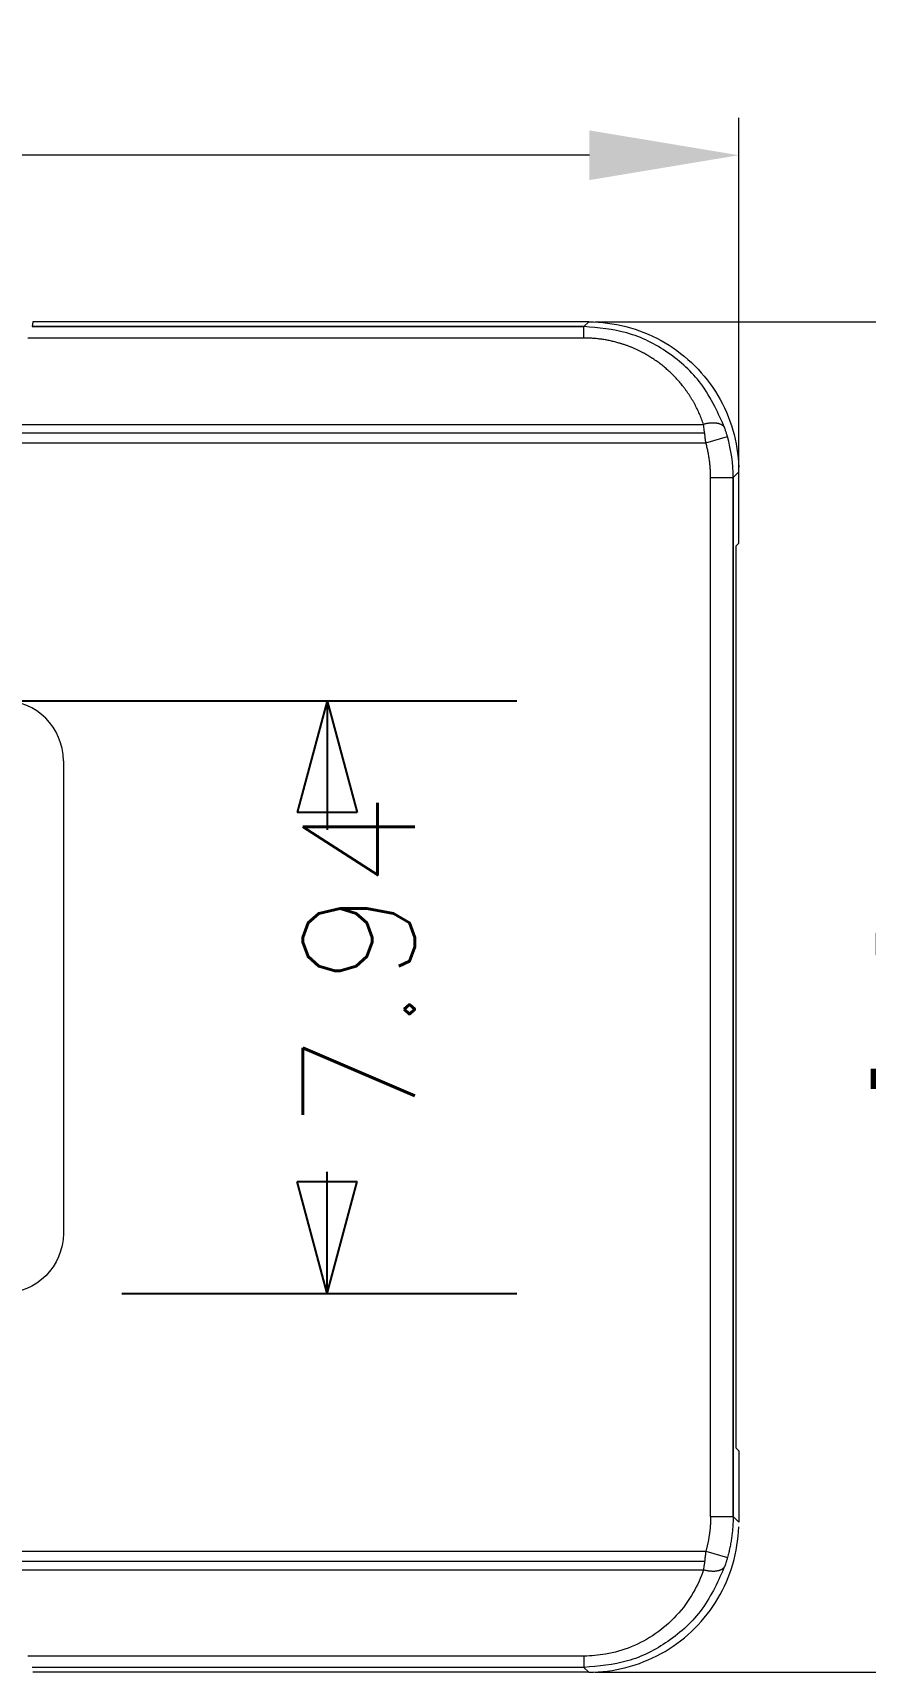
# Model space of a CAD drawing. Extents: x -778 to -614, y -2061 to -1833.
# Drawn here: x -713.15 to -702.01, y -2023.39 to -2001.43 of the extents above; entities that cross this region are included whole.
import ezdxf

# ---------------------------------------------------------------- set-up
doc = ezdxf.new("R2010")
doc.units = 0
doc.header["$MEASUREMENT"] = 0
doc.layers.add('3', color=7, linetype='Continuous')
doc.layers.add('TOP', color=7, linetype='Continuous')
doc.layers.add('dim', color=82, linetype='Continuous', lineweight=9)
doc.styles.add('helios', font='simplex.shx', dxfattribs={"bigfont": 'bigfont'})
doc.dimstyles.get("Standard").update_dxf_attribs({"dimtxt": 0.18, "dimasz": 0.18, "dimexe": 0.18, "dimexo": 0.0625, "dimgap": 0.09, "dimtad": 0, "dimtih": 1, "dimtoh": 1, "dimdec": 4, "dimzin": 0, "dimdsep": 46, "dimtxsty": 'Standard', "dimcen": 0.09, "dimadec": 0, "dimazin": 0, "dimtfac": 1, "dimtdec": 4, "dimtofl": 0, "dimtmove": 0, "dimatfit": 3, "dimfxl": 1, "dimtolj": 1, "dimtzin": 0, "dimarcsym": 0})

# ---------------------------------------------------------------- blocks, each defined once
blk = doc.blocks.new('_U6')
at = {"color": 92, "linetype": 'Continuous'}
for p, q in [((225.244, 128.677), (235.507, 128.677)), ((232.967, 128.677), (232.967, 126.945)), ((232.967, 120.737), (232.967, 122.365)), ((230.219, 120.737), (235.507, 120.737))]:
    blk.add_line(p, q, dxfattribs=at)
at = {"color": 92}
for p, q in [((232.967, 128.677, 232.967), (232.566, 127.177)), ((232.967, 128.677, 232.967), (233.369, 127.177)), ((233.369, 127.177), (232.566, 127.177)), ((232.967, 120.737, 232.967), (232.566, 122.237)), ((232.566, 122.237), (233.369, 122.237)), ((232.967, 120.737, 232.967), (233.369, 122.237))]:
    blk.add_line(p, q, dxfattribs=at)
at = {"layer": 'TOP', "color": 6, "linetype": 'Continuous', "insert": (234.142, 122.935), "char_height": 1.5, "attachment_point": 7, "rotation": 90, "line_spacing_factor": 0.903614, "style": 'helios'}
blk.add_mtext('\\W01.000;7.94', dxfattribs=at)
blk = doc.blocks.new('*D92')
at = {"layer": 'Defpoints', "color": 0, "linetype": 'Continuous', "lineweight": 0}
for p in [(-703.701, -2003.068), (-703.701, -2007.967), (-743.901, -2009.826)]:
    blk.add_point(p, dxfattribs=at)
at = {"layer": 'dim', "color": 0, "linetype": 'Continuous', "lineweight": 0}
for p, q in [((-743.901, -2009.327), (-743.901, -2002.568)), ((-703.701, -2007.468), (-703.701, -2002.568)), ((-741.901, -2003.068), (-727.842, -2003.068)), ((-705.701, -2003.068), (-719.759, -2003.068))]:
    blk.add_line(p, q, dxfattribs=at)
for points in [[(-741.901, -2002.735), (-741.901, -2003.401), (-743.901, -2003.068)], [(-705.701, -2002.735), (-705.701, -2003.401), (-703.701, -2003.068)]]:
    blk.add_solid(points, dxfattribs=at)
at = {"layer": 'dim', "color": 0, "linetype": 'Continuous', "lineweight": 0, "insert": (-723.801, -2003.068), "char_height": 2.5, "attachment_point": 5}
blk.add_mtext('\\A1;40.2', dxfattribs=at)
blk = doc.blocks.new('*D93')
at = {"layer": 'Defpoints', "color": 0, "linetype": 'Continuous', "lineweight": 0}
for p in [(-706.123, -2005.301), (-706.123, -2023.391), (-698.006, -2023.391)]:
    blk.add_point(p, dxfattribs=at)
at = {"layer": 'dim', "color": 0, "linetype": 'Continuous', "lineweight": 0}
for p, q in [((-705.623, -2005.301), (-697.507, -2005.301)), ((-698.006, -2007.301), (-698.006, -2012.596)), ((-698.006, -2021.391), (-698.006, -2016.095)), ((-705.623, -2023.391), (-697.507, -2023.391))]:
    blk.add_line(p, q, dxfattribs=at)
for points in [[(-698.34, -2007.301), (-697.673, -2007.301), (-698.006, -2005.301)], [(-698.34, -2021.391), (-697.673, -2021.391), (-698.006, -2023.391)]]:
    blk.add_solid(points, dxfattribs=at)
at = {"layer": 'dim', "color": 0, "linetype": 'Continuous', "lineweight": 0, "insert": (-698.006, -2014.346), "char_height": 2.5, "attachment_point": 5}
blk.add_mtext('\\A1;18.09', dxfattribs=at)

msp = doc.modelspace()

# ---------------------------------------------------------------- linework, layer by layer
at = {"layer": '3', "color": 18, "linetype": 'Continuous', "lineweight": 0}
for p, q in [((-713.155, -2005.301), (-713.164, -2005.364)), ((-705.774, -2005.364), (-713.164, -2005.364)), ((-705.774, -2005.367), (-713.164, -2005.367)), ((-705.774, -2005.364), (-705.71, -2005.301)), ((-705.774, -2005.517), (-713.221, -2005.517)), ((-737.617, -2006.673), (-704.173, -2006.673)), ((-737.617, -2006.92), (-704.142, -2006.92)), ((-737.594, -2006.788), (-704.158, -2006.788)), ((-704.078, -2021.305), (-704.078, -2007.386)), ((-703.781, -2007.386), (-703.781, -2021.305)), ((-703.776, -2007.386), (-703.701, -2007.31)), ((-703.776, -2007.386), (-703.776, -2021.305)), ((-703.776, -2021.305), (-703.701, -2021.381)), ((-737.617, -2021.771), (-704.142, -2021.771)), ((-737.594, -2021.903), (-704.158, -2021.903)), ((-737.617, -2022.018), (-704.173, -2022.018)), ((-705.774, -2023.174), (-713.221, -2023.174)), ((-713.164, -2023.324), (-705.774, -2023.324)), ((-705.774, -2023.327), (-713.164, -2023.327)), ((-705.774, -2023.327), (-705.71, -2023.391))]:
    msp.add_line(p, q, dxfattribs=at)
at = {"layer": '3', "color": 213, "linetype": 'Continuous', "lineweight": 0}
for p, q in [((-705.71, -2005.301), (-713.155, -2005.301)), ((-705.71, -2005.301), (-713.155, -2005.301)), ((-704.142, -2006.92), (-703.852, -2006.838)), ((-704.078, -2007.386), (-703.776, -2007.386)), ((-703.701, -2008.265), (-703.701, -2007.31)), ((-703.701, -2008.265), (-703.701, -2007.31)), ((-703.701, -2008.265), (-703.736, -2008.3)), ((-703.736, -2020.391), (-703.736, -2008.3)), ((-712.746, -2011.18), (-712.746, -2017.511)), ((-703.701, -2020.426), (-703.736, -2020.391)), ((-703.701, -2020.426), (-703.701, -2021.381)), ((-703.701, -2020.426), (-703.701, -2021.381)), ((-704.078, -2021.305), (-703.776, -2021.305)), ((-704.142, -2021.771), (-703.852, -2021.853)), ((-705.71, -2023.391), (-713.155, -2023.391)), ((-705.71, -2023.391), (-713.155, -2023.391))]:
    msp.add_line(p, q, dxfattribs=at)
for points in [[(-705.71, -2005.301, 0), (-705.647, -2005.302, 0), (-705.584, -2005.304, 0), (-705.521, -2005.309, 0), (-705.459, -2005.316, 0), (-705.396, -2005.325, 0), (-705.334, -2005.336, 0), (-705.272, -2005.349, 0), (-705.211, -2005.364, 0), (-705.15, -2005.38, 0), (-705.089, -2005.399, 0), (-705.03, -2005.419, 0), (-704.971, -2005.442, 0), (-704.912, -2005.466, 0), (-704.855, -2005.492, 0), (-704.798, -2005.52, 0), (-704.742, -2005.549, 0), (-704.687, -2005.58, 0), (-704.634, -2005.613, 0), (-704.581, -2005.648, 0), (-704.529, -2005.684, 0), (-704.479, -2005.722, 0), (-704.429, -2005.762, 0), (-704.381, -2005.803, 0), (-704.335, -2005.845, 0), (-704.289, -2005.889, 0), (-704.245, -2005.934, 0), (-704.203, -2005.981, 0), (-704.162, -2006.029, 0), (-704.122, -2006.078, 0), (-704.085, -2006.129, 0), (-704.048, -2006.181, 0), (-704.014, -2006.233, 0), (-703.981, -2006.287, 0), (-703.949, -2006.342, 0), (-703.92, -2006.398, 0), (-703.892, -2006.454, 0), (-703.866, -2006.512, 0), (-703.842, -2006.57, 0), (-703.82, -2006.629, 0), (-703.799, -2006.689, 0), (-703.781, -2006.749, 0), (-703.764, -2006.81, 0), (-703.749, -2006.872, 0), (-703.736, -2006.934, 0), (-703.725, -2006.996, 0), (-703.717, -2007.058, 0), (-703.71, -2007.121, 0), (-703.705, -2007.184, 0), (-703.702, -2007.247, 0)], [(-705.71, -2005.301, 0), (-705.647, -2005.302, 0), (-705.584, -2005.304, 0), (-705.521, -2005.309, 0), (-705.459, -2005.316, 0), (-705.396, -2005.325, 0), (-705.334, -2005.336, 0), (-705.272, -2005.349, 0), (-705.211, -2005.364, 0), (-705.15, -2005.38, 0), (-705.089, -2005.399, 0), (-705.03, -2005.419, 0), (-704.971, -2005.442, 0), (-704.912, -2005.466, 0), (-704.855, -2005.492, 0), (-704.798, -2005.52, 0), (-704.742, -2005.549, 0), (-704.687, -2005.58, 0), (-704.634, -2005.613, 0), (-704.581, -2005.648, 0), (-704.529, -2005.684, 0), (-704.479, -2005.722, 0), (-704.429, -2005.762, 0), (-704.381, -2005.803, 0), (-704.335, -2005.845, 0), (-704.289, -2005.889, 0), (-704.245, -2005.934, 0), (-704.203, -2005.981, 0), (-704.162, -2006.029, 0), (-704.122, -2006.078, 0), (-704.085, -2006.129, 0), (-704.048, -2006.181, 0), (-704.014, -2006.233, 0), (-703.981, -2006.287, 0), (-703.949, -2006.342, 0), (-703.92, -2006.398, 0), (-703.892, -2006.454, 0), (-703.866, -2006.512, 0), (-703.842, -2006.57, 0), (-703.82, -2006.629, 0), (-703.799, -2006.689, 0), (-703.781, -2006.749, 0), (-703.764, -2006.81, 0), (-703.749, -2006.872, 0), (-703.736, -2006.934, 0), (-703.725, -2006.996, 0), (-703.717, -2007.058, 0), (-703.71, -2007.121, 0), (-703.705, -2007.184, 0), (-703.702, -2007.247, 0)], [(-703.888, -2006.722, 0), (-703.89, -2006.718, 0), (-703.892, -2006.715, 0), (-703.894, -2006.711, 0), (-703.896, -2006.708, 0), (-703.898, -2006.705, 0), (-703.901, -2006.701, 0), (-703.904, -2006.698, 0), (-703.907, -2006.695, 0), (-703.91, -2006.692, 0), (-703.914, -2006.69, 0), (-703.917, -2006.687, 0), (-703.921, -2006.684, 0), (-703.925, -2006.682, 0), (-703.93, -2006.679, 0), (-703.934, -2006.677, 0), (-703.939, -2006.675, 0), (-703.943, -2006.673, 0), (-703.948, -2006.671, 0), (-703.954, -2006.669, 0), (-703.959, -2006.667, 0), (-703.964, -2006.666, 0), (-703.97, -2006.664, 0), (-703.976, -2006.663, 0), (-703.982, -2006.661, 0), (-703.988, -2006.66, 0), (-703.994, -2006.659, 0), (-704.001, -2006.658, 0), (-704.007, -2006.658, 0), (-704.014, -2006.657, 0), (-704.02, -2006.657, 0), (-704.027, -2006.656, 0), (-704.034, -2006.656, 0), (-704.041, -2006.656, 0), (-704.049, -2006.656, 0), (-704.056, -2006.656, 0), (-704.063, -2006.656, 0), (-704.071, -2006.657, 0), (-704.078, -2006.657, 0), (-704.086, -2006.658, 0), (-704.094, -2006.659, 0), (-704.101, -2006.659, 0), (-704.109, -2006.66, 0), (-704.117, -2006.662, 0), (-704.125, -2006.663, 0), (-704.133, -2006.664, 0), (-704.141, -2006.666, 0), (-704.149, -2006.667, 0), (-704.157, -2006.669, 0), (-704.165, -2006.671, 0)], [(-705.71, -2023.391, 0), (-705.647, -2023.39, 0), (-705.584, -2023.387, 0), (-705.521, -2023.382, 0), (-705.459, -2023.375, 0), (-705.396, -2023.366, 0), (-705.334, -2023.355, 0), (-705.272, -2023.342, 0), (-705.211, -2023.327, 0), (-705.15, -2023.311, 0), (-705.089, -2023.292, 0), (-705.03, -2023.272, 0), (-704.971, -2023.249, 0), (-704.912, -2023.225, 0), (-704.855, -2023.199, 0), (-704.798, -2023.171, 0), (-704.742, -2023.142, 0), (-704.687, -2023.111, 0), (-704.634, -2023.078, 0), (-704.581, -2023.043, 0), (-704.529, -2023.007, 0), (-704.479, -2022.969, 0), (-704.429, -2022.929, 0), (-704.381, -2022.888, 0), (-704.335, -2022.846, 0), (-704.289, -2022.802, 0), (-704.245, -2022.757, 0), (-704.203, -2022.71, 0), (-704.162, -2022.662, 0), (-704.122, -2022.613, 0), (-704.085, -2022.562, 0), (-704.048, -2022.51, 0), (-704.014, -2022.458, 0), (-703.981, -2022.404, 0), (-703.949, -2022.349, 0), (-703.92, -2022.293, 0), (-703.892, -2022.237, 0), (-703.866, -2022.179, 0), (-703.842, -2022.121, 0), (-703.82, -2022.062, 0), (-703.799, -2022.002, 0), (-703.781, -2021.942, 0), (-703.764, -2021.881, 0), (-703.749, -2021.819, 0), (-703.736, -2021.757, 0), (-703.725, -2021.695, 0), (-703.717, -2021.633, 0), (-703.71, -2021.57, 0), (-703.705, -2021.507, 0), (-703.702, -2021.444, 0)], [(-705.71, -2023.391, 0), (-705.647, -2023.39, 0), (-705.584, -2023.387, 0), (-705.521, -2023.382, 0), (-705.459, -2023.375, 0), (-705.396, -2023.366, 0), (-705.334, -2023.355, 0), (-705.272, -2023.342, 0), (-705.211, -2023.327, 0), (-705.15, -2023.311, 0), (-705.089, -2023.292, 0), (-705.03, -2023.272, 0), (-704.971, -2023.249, 0), (-704.912, -2023.225, 0), (-704.855, -2023.199, 0), (-704.798, -2023.171, 0), (-704.742, -2023.142, 0), (-704.687, -2023.111, 0), (-704.634, -2023.078, 0), (-704.581, -2023.043, 0), (-704.529, -2023.007, 0), (-704.479, -2022.969, 0), (-704.429, -2022.929, 0), (-704.381, -2022.888, 0), (-704.335, -2022.846, 0), (-704.289, -2022.802, 0), (-704.245, -2022.757, 0), (-704.203, -2022.71, 0), (-704.162, -2022.662, 0), (-704.122, -2022.613, 0), (-704.085, -2022.562, 0), (-704.048, -2022.51, 0), (-704.014, -2022.458, 0), (-703.981, -2022.404, 0), (-703.949, -2022.349, 0), (-703.92, -2022.293, 0), (-703.892, -2022.237, 0), (-703.866, -2022.179, 0), (-703.842, -2022.121, 0), (-703.82, -2022.062, 0), (-703.799, -2022.002, 0), (-703.781, -2021.942, 0), (-703.764, -2021.881, 0), (-703.749, -2021.819, 0), (-703.736, -2021.757, 0), (-703.725, -2021.695, 0), (-703.717, -2021.633, 0), (-703.71, -2021.57, 0), (-703.705, -2021.507, 0), (-703.702, -2021.444, 0)], [(-704.173, -2022.018, 0), (-704.165, -2022.02, 0), (-704.157, -2022.022, 0), (-704.149, -2022.024, 0), (-704.141, -2022.025, 0), (-704.133, -2022.027, 0), (-704.125, -2022.028, 0), (-704.117, -2022.029, 0), (-704.109, -2022.031, 0), (-704.101, -2022.032, 0), (-704.094, -2022.032, 0), (-704.086, -2022.033, 0), (-704.078, -2022.034, 0), (-704.071, -2022.034, 0), (-704.063, -2022.035, 0), (-704.056, -2022.035, 0), (-704.049, -2022.035, 0), (-704.041, -2022.035, 0), (-704.034, -2022.035, 0), (-704.027, -2022.035, 0), (-704.02, -2022.035, 0), (-704.014, -2022.034, 0), (-704.007, -2022.033, 0), (-704.001, -2022.033, 0), (-703.994, -2022.032, 0), (-703.988, -2022.031, 0), (-703.982, -2022.03, 0), (-703.976, -2022.028, 0), (-703.97, -2022.027, 0), (-703.964, -2022.026, 0), (-703.959, -2022.024, 0), (-703.954, -2022.022, 0), (-703.948, -2022.02, 0), (-703.943, -2022.018, 0), (-703.939, -2022.016, 0), (-703.934, -2022.014, 0), (-703.93, -2022.012, 0), (-703.925, -2022.009, 0), (-703.921, -2022.007, 0), (-703.917, -2022.004, 0), (-703.914, -2022.001, 0), (-703.91, -2021.999, 0), (-703.907, -2021.996, 0), (-703.904, -2021.993, 0), (-703.901, -2021.99, 0), (-703.898, -2021.986, 0), (-703.896, -2021.983, 0), (-703.894, -2021.98, 0), (-703.892, -2021.976, 0), (-703.89, -2021.973, 0)]]:
    msp.add_polyline3d(points, dxfattribs=at)
msp.add_arc((-713.55, -2011.18), 0.804, 0, 90, dxfattribs=at)
at = {"layer": '3', "color": 213, "linetype": 'Continuous', "lineweight": 0, "extrusion": (0, 0, -1)}
msp.add_arc((713.55, -2017.511), 0.804, 180, 270, dxfattribs=at)
at = {"layer": '3', "color": 18, "linetype": 'Continuous', "lineweight": 0}
for points, degree in [([(-705.774, -2005.517), (-705.774, -2005.426), (-705.774, -2005.367), (-705.774, -2005.363)], 3), ([(-703.888, -2006.722), (-703.932, -2006.625), (-703.975, -2006.528), (-704.023, -2006.434)], 3), ([(-704.078, -2007.386), (-704.078, -2007.149), (-704.142, -2006.92)], 2), ([(-703.888, -2021.969), (-703.931, -2022.066), (-703.974, -2022.163), (-704.022, -2022.258)], 3)]:
    msp.add_open_spline(points, degree=degree, dxfattribs=at)
at = {"layer": '3', "color": 213, "linetype": 'Continuous', "lineweight": 0}
for points, knots in [([(-704.023, -2006.434), (-704.077, -2006.327), (-704.235, -2006.055), (-704.627, -2005.695), (-705.175, -2005.416), (-705.579, -2005.381), (-705.774, -2005.364)], [0, 0, 0, 0, 0.174564, 0.45931, 0.738772, 1, 1, 1, 1]), ([(-703.776, -2021.305), (-703.777, -2021.329), (-703.777, -2021.376), (-703.781, -2021.447), (-703.787, -2021.517), (-703.796, -2021.586), (-703.806, -2021.654), (-703.818, -2021.711), (-703.825, -2021.746), (-703.828, -2021.758)], [0, 0, 0, 0, 0.156438, 0.311562, 0.465374, 0.617874, 0.76906, 0.918933, 1, 1, 1, 1]), ([(-704.022, -2022.258), (-704.073, -2022.357), (-704.229, -2022.63), (-704.618, -2022.991), (-705.172, -2023.274), (-705.577, -2023.31), (-705.774, -2023.327)], [0, 0, 0, 0, 0.163422, 0.459247, 0.735699, 1, 1, 1, 1])]:
    msp.add_open_spline(points, degree=3, knots=knots, dxfattribs=at)
at = {"layer": '3', "color": 18, "linetype": 'Continuous', "lineweight": 0}
for points, degree, knots in [([(-704.173, -2006.673), (-704.263, -2006.406), (-704.433, -2006.183), (-704.596, -2005.968), (-704.818, -2005.815), (-704.889, -2005.765), (-704.966, -2005.723), (-705.116, -2005.641), (-705.281, -2005.591), (-705.521, -2005.517), (-705.774, -2005.517)], 2, [0, 0, 0, 0.25, 0.25, 0.5, 0.5, 0.583333, 0.583333, 0.75, 0.75, 1, 1, 1]), ([(-704.142, -2006.92), (-704.143, -2006.911), (-704.146, -2006.892), (-704.149, -2006.862), (-704.153, -2006.828), (-704.159, -2006.778), (-704.166, -2006.725), (-704.171, -2006.686), (-704.173, -2006.673)], 3, [0, 0, 0, 0, 0.104894, 0.222672, 0.353335, 0.496881, 0.824583, 1, 1, 1, 1]), ([(-703.852, -2006.839), (-703.853, -2006.835), (-703.856, -2006.825), (-703.861, -2006.808), (-703.867, -2006.788), (-703.873, -2006.768), (-703.88, -2006.748), (-703.885, -2006.733), (-703.887, -2006.725), (-703.889, -2006.721)], 3, [0, 0, 0, 0, 0.076069, 0.247643, 0.418779, 0.590863, 0.763745, 0.937752, 1, 1, 1, 1]), ([(-704.142, -2021.771), (-704.145, -2021.791), (-704.15, -2021.834), (-704.155, -2021.878), (-704.158, -2021.906), (-704.16, -2021.918), (-704.162, -2021.936), (-704.165, -2021.959), (-704.169, -2021.987), (-704.172, -2022.007), (-704.173, -2022.018)], 3, [0, 0, 0, 0, 0.233771, 0.496567, 0.522095, 0.570936, 0.6431, 0.738612, 0.857539, 1, 1, 1, 1]), ([(-703.852, -2021.853), (-703.854, -2021.859), (-703.858, -2021.873), (-703.864, -2021.893), (-703.871, -2021.916), (-703.879, -2021.942), (-703.885, -2021.96), (-703.888, -2021.969)], 3, [0, 0, 0, 0, 0.167278, 0.333898, 0.500673, 0.752074, 1, 1, 1, 1]), ([(-703.828, -2021.758), (-703.83, -2021.768), (-703.838, -2021.799), (-703.846, -2021.831), (-703.852, -2021.853)], 3, [0, 0, 0, 0, 0.314308, 1, 1, 1, 1]), ([(-704.173, -2022.018), (-704.208, -2022.123), (-704.305, -2022.34), (-704.521, -2022.636), (-704.806, -2022.885), (-705.131, -2023.06), (-705.459, -2023.155), (-705.677, -2023.174), (-705.774, -2023.174)], 3, [0, 0, 0, 0, 0.167419, 0.356745, 0.535882, 0.705775, 0.868628, 1, 1, 1, 1])]:
    msp.add_open_spline(points, degree=degree, knots=knots, dxfattribs=at)
at = {"layer": '3', "color": 213, "linetype": 'Continuous', "lineweight": 0}
msp.add_open_spline([(-703.776, -2007.386), (-703.776, -2007.201), (-703.802, -2007.016), (-703.852, -2006.838)], degree=3, dxfattribs=at)
at = {"layer": '3', "color": 18, "linetype": 'Continuous', "lineweight": 0}
for points, weights in [([(-704.078, -2021.305), (-704.078, -2021.463), (-704.099, -2021.619), (-704.142, -2021.771)], [1, 0.993670626255, 0.993670626255, 1]), ([(-705.774, -2023.174), (-705.774, -2023.267), (-705.774, -2023.324), (-705.774, -2023.328)], [1.13075930961, 1.00163956505, 0.968145373756, 1.03027673574])]:
    msp.add_rational_spline(points, weights, degree=3, dxfattribs=at)

# ---------------------------------------------------------------- block references
at = {"layer": 'TOP', "color": 6, "linetype": 'Continuous', "lineweight": 0}
msp.add_blockref('_U6', (-942.181, -2139.052), dxfattribs=at)

# ---------------------------------------------------------------- dimensions: what is measured, and where the dimension line sits
at = {"layer": 'dim', "linetype": 'Continuous', "lineweight": 0}
dim = msp.add_linear_dim(base=(-703.701, -2003.068), p1=(-743.901, -2009.826), p2=(-703.701, -2007.967), dimstyle='Standard', override={"dimtxt": 2.5, "dimasz": 2, "dimexe": 0.49975, "dimexo": 0.49975, "dimgap": 0.49975, "dimdec": 2, "dimzin": 8, "dimdsep": 0, "dimadec": 4, "dimazin": 2, "dimtdec": 2, "dimlwd": 0, "dimlwe": 0}, dxfattribs=at)
dim.commit()
dim.dimension.update_dxf_attribs({"geometry": '*D92', "text_midpoint": (-723.801, -2003.068)})
dim = msp.add_linear_dim(base=(-698.006, -2023.391), p1=(-706.123, -2005.301), p2=(-706.123, -2023.391), angle=90, dimstyle='Standard', override={"dimtxt": 2.5, "dimasz": 2, "dimexe": 0.49975, "dimexo": 0.49975, "dimgap": 0.49975, "dimdec": 2, "dimzin": 8, "dimdsep": 0, "dimadec": 4, "dimazin": 2, "dimtdec": 2, "dimlwd": 0, "dimlwe": 0}, dxfattribs=at)
dim.commit()
dim.dimension.update_dxf_attribs({"geometry": '*D93', "text_midpoint": (-698.006, -2014.346)})

doc.saveas('drawing.dxf')
